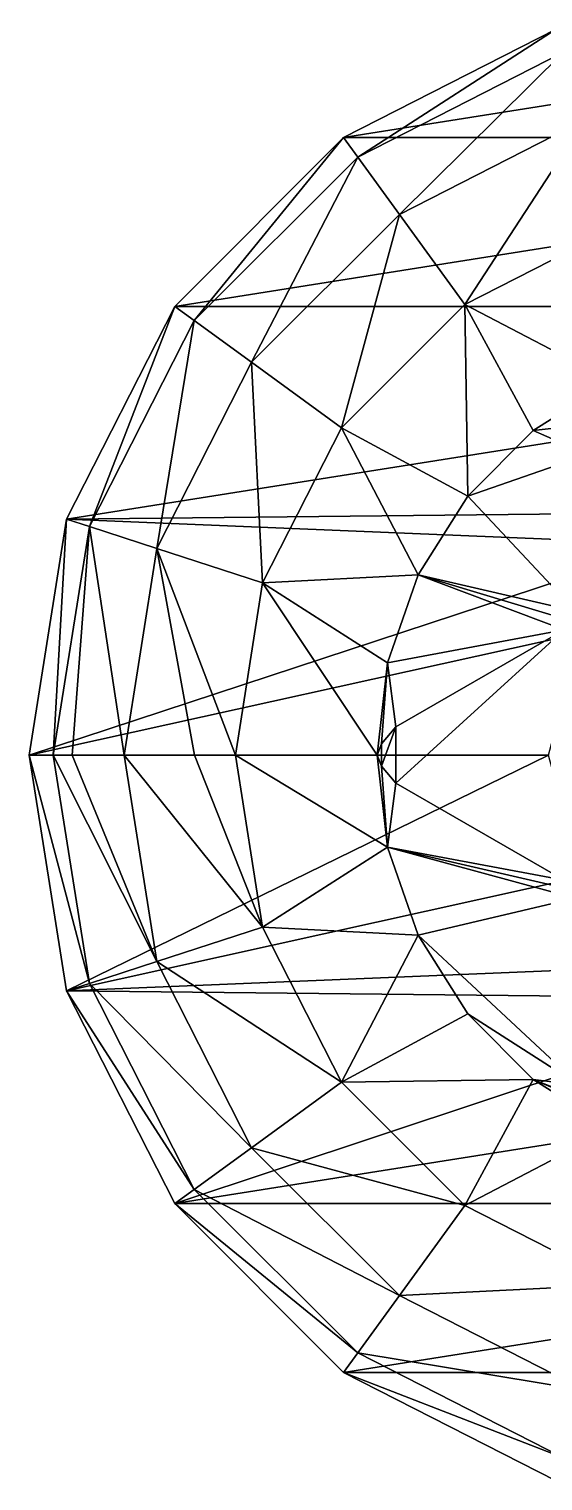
# Model space of a CAD drawing. Extents: x -4.7 to 4.7, y -4.7 to 4.7.
# Drawn here: x -4.7 to -1.53, y -4.47 to 4.47 of the extents above; entities that cross this region are included whole.
import ezdxf

# ---------------------------------------------------------------- set-up
doc = ezdxf.new("R2010")
doc.units = 0

msp = doc.modelspace()

# ---------------------------------------------------------------- linework, layer by layer
for points in [[(1.452484, 4.469878), (-1.452484, 4.469878), (-2.762746, 3.802219)], [(-2.674877, 3.681652, -1.002365), (-2.762746, 3.802219), (-1.452484, 4.469878)], [(2.762746, 3.802219), (1.452484, 4.469878), (-2.762746, 3.802219)], [(-1.406266, 4.328042, -1.002365), (-2.674877, 3.681652, -1.002365), (-1.452484, 4.469878)], [(-2.418341, 3.328562, -1.920329), (-2.674877, 3.681652, -1.002365), (-1.406266, 4.328042, -1.002365)], [(-1.271397, 3.912959, -1.920329), (-2.418341, 3.328562, -1.920329), (-1.406266, 4.328042, -1.002365)], [(-2.015367, 2.773914, -2.670742), (-2.418341, 3.328562, -1.920329), (-1.271397, 3.912959, -1.920329)], [(-1.059541, 3.260931, -2.670742), (-2.015367, 2.773914, -2.670742), (-1.271397, 3.912959, -1.920329)], [(2.762746, 3.802219), (-2.762746, 3.802219), (-3.80251, 2.762373)], [(-3.681652, 2.674877, -1.002365), (-3.80251, 2.762373), (-2.762746, 3.802219)], [(3.80251, 2.762373), (2.762746, 3.802219), (-3.80251, 2.762373)], [(-2.674877, 3.681652, -1.002365), (-3.681652, 2.674877, -1.002365), (-2.762746, 3.802219)], [(-3.328562, 2.418341, -1.920329), (-3.681652, 2.674877, -1.002365), (-2.674877, 3.681652, -1.002365)], [(-2.418341, 3.328562, -1.920329), (-3.328562, 2.418341, -1.920329), (-2.674877, 3.681652, -1.002365)], [(-2.773914, 2.015367, -2.670742), (-3.328562, 2.418341, -1.920329), (-2.418341, 3.328562, -1.920329)], [(-2.015367, 2.773914, -2.670742), (-2.773914, 2.015367, -2.670742), (-2.418341, 3.328562, -1.920329)], [(-1.10853, 2.301702, -3.187745), (-2.015367, 2.773914, -2.670742), (-1.059541, 3.260931, -2.670742)], [(-1.99728, 1.593031, -3.187745), (-2.773914, 2.015367, -2.670742), (-2.015367, 2.773914, -2.670742)], [(-1.593031, 1.99728, -3.187745), (-1.99728, 1.593031, -3.187745), (-2.015367, 2.773914, -2.670742)], [(-1.10853, 2.301702, -3.187745), (-1.593031, 1.99728, -3.187745), (-2.015367, 2.773914, -2.670742)], [(3.80251, 2.762373), (-3.80251, 2.762373), (-4.470017, 1.452198)], [(-4.328042, 1.406266, -1.002365), (-4.470017, 1.452198), (-3.80251, 2.762373)], [(-0.000233, 1.499947), (3.80251, 2.762373), (-4.470017, 1.452198)], [(-3.681652, 2.674877, -1.002365), (-4.328042, 1.406266, -1.002365), (-3.80251, 2.762373)], [(-3.912959, 1.271397, -1.920329), (-4.328042, 1.406266, -1.002365), (-3.681652, 2.674877, -1.002365)], [(-3.328562, 2.418341, -1.920329), (-3.912959, 1.271397, -1.920329), (-3.681652, 2.674877, -1.002365)], [(-3.260931, 1.059541, -2.670742), (-3.912959, 1.271397, -1.920329), (-3.328562, 2.418341, -1.920329)], [(-2.773914, 2.015367, -2.670742), (-3.260931, 1.059541, -2.670742), (-3.328562, 2.418341, -1.920329)], [(-1.167925, 2.04447, -3.187745), (-1.593031, 1.99728, -3.187745), (-1.10853, 2.301702, -3.187745)], [(-2.301702, 1.10853, -3.187745), (-3.260931, 1.059541, -2.670742), (-2.773914, 2.015367, -2.670742)], [(-1.99728, 1.593031, -3.187745), (-2.301702, 1.10853, -3.187745), (-2.773914, 2.015367, -2.670742)], [(-1.256508, 1.85029, -3.187745), (-1.99728, 1.593031, -3.187745), (-1.593031, 1.99728, -3.187745)], [(-1.167925, 2.04447, -3.187745), (-1.256508, 1.85029, -3.187745), (-1.593031, 1.99728, -3.187745)], [(-1.256508, 1.85029, -3.187745), (-1.332798, 0.885239, -3.187745), (-1.99728, 1.593031, -3.187745)], [(-1.332798, 0.885239, -3.187745), (-2.301702, 1.10853, -3.187745), (-1.99728, 1.593031, -3.187745)], [(-0.749971, 1.299027), (-4.470017, 1.452198), (-4.7, 0)], [(-4.550773, 0, -1.002365), (-4.7, 0), (-4.470017, 1.452198)], [(-4.328042, 1.406266, -1.002365), (-4.550773, 0, -1.002365), (-4.470017, 1.452198)], [(-0.749971, 1.299027), (-0.000233, 1.499947), (-4.470017, 1.452198)], [(-4.435163, 0, -1.323822), (-4.550773, 0, -1.002365), (-4.328042, 1.406266, -1.002365)], [(-4.114328, 0, -1.920329), (-4.435163, 0, -1.323822), (-4.328042, 1.406266, -1.002365)], [(-3.912959, 1.271397, -1.920329), (-4.114328, 0, -1.920329), (-4.328042, 1.406266, -1.002365)], [(-1.299226, 0.749628), (-0.749971, 1.299027), (-4.7, 0)], [(-3.681419, 0, -2.443872), (-4.114328, 0, -1.920329), (-3.912959, 1.271397, -1.920329)], [(-3.428746, 0, -2.670742), (-3.681419, 0, -2.443872), (-3.912959, 1.271397, -1.920329)], [(-3.260931, 1.059541, -2.670742), (-3.428746, 0, -2.670742), (-3.912959, 1.271397, -1.920329)], [(-2.301702, 1.10853, -3.187745), (-2.490743, 0.568292, -3.187745), (-3.260931, 1.059541, -2.670742)], [(-1.402036, 0.770905, -3.187745), (-2.490743, 0.568292, -3.187745), (-2.301702, 1.10853, -3.187745)], [(-1.368612, 0.828795, -3.187745), (-1.402036, 0.770905, -3.187745), (-2.301702, 1.10853, -3.187745)], [(-1.332798, 0.885239, -3.187745), (-1.368612, 0.828795, -3.187745), (-2.301702, 1.10853, -3.187745)], [(-2.554788, 0, -3.187745), (-3.428746, 0, -2.670742), (-3.260931, 1.059541, -2.670742)], [(-2.490743, 0.568292, -3.187745), (-2.554788, 0, -3.187745), (-3.260931, 1.059541, -2.670742)], [(-1.499948, -0.000145), (-1.299226, 0.749628), (-4.7, 0)], [(-2.439819, 0.173189, -3.187745), (-2.490743, 0.568292, -3.187745), (-1.402036, 0.770905, -3.187745)], [(-1.402036, 0.770905, -1.687745), (-2.439819, 0.173189, -3.187745), (-1.402036, 0.770905, -3.187745)], [(-2.439819, 0.173189, -1.687745), (-2.439819, 0.173189, -3.187745), (-1.402036, 0.770905, -1.687745)], [(-2.439788, -0.173448, -1.687745), (-2.439819, 0.173189, -1.687745), (-1.402036, 0.770905, -1.687745)], [(-1.402036, -0.770905, -1.687745), (-2.439788, -0.173448, -1.687745), (-1.402036, 0.770905, -1.687745)], [(-2.527868, 0.068391, -3.187745), (-2.554788, 0, -3.187745), (-2.490743, 0.568292, -3.187745)], [(-2.439819, 0.173189, -3.187745), (-2.527868, 0.068391, -3.187745), (-2.490743, 0.568292, -3.187745)], [(-2.527919, 0.068338, -1.687745), (-2.527868, 0.068391, -3.187745), (-2.439819, 0.173189, -3.187745)], [(-2.527919, 0.068338, -1.687745), (-2.439819, 0.173189, -3.187745), (-2.439819, 0.173189, -1.687745)], [(-2.527907, -0.068612, -1.687745), (-2.527919, 0.068338, -1.687745), (-2.439819, 0.173189, -1.687745)], [(-2.439788, -0.173448, -1.687745), (-2.527907, -0.068612, -1.687745), (-2.439819, 0.173189, -1.687745)], [(-1.499948, -0.000145), (-4.7, 0), (-4.470017, -1.452198)], [(-4.328042, -1.406266, -1.002365), (-4.470017, -1.452198), (-4.7, 0)], [(-4.328042, -1.406266, -1.002365), (-4.7, 0), (-4.550773, 0, -1.002365)], [(-3.912959, -1.271397, -1.920329), (-4.550773, 0, -1.002365), (-4.435163, 0, -1.323822)], [(-3.912959, -1.271397, -1.920329), (-4.328042, -1.406266, -1.002365), (-4.550773, 0, -1.002365)], [(-3.912959, -1.271397, -1.920329), (-4.435163, 0, -1.323822), (-4.114328, 0, -1.920329)], [(-3.260931, -1.059541, -2.670742), (-4.114328, 0, -1.920329), (-3.681419, 0, -2.443872)], [(-3.260931, -1.059541, -2.670742), (-3.912959, -1.271397, -1.920329), (-4.114328, 0, -1.920329)], [(-3.260931, -1.059541, -2.670742), (-3.681419, 0, -2.443872), (-3.428746, 0, -2.670742)], [(-2.490743, -0.568292, -3.187745), (-3.428746, 0, -2.670742), (-2.554788, 0, -3.187745)], [(-3.260931, -1.059541, -2.670742), (-3.428746, 0, -2.670742), (-2.490743, -0.568292, -3.187745)], [(-2.527868, 0.068391, -3.187745), (-2.527856, -0.068665, -3.187745), (-2.554788, 0, -3.187745)], [(-2.527856, -0.068665, -3.187745), (-2.490743, -0.568292, -3.187745), (-2.554788, 0, -3.187745)], [(-2.527907, -0.068612, -1.687745), (-2.527868, 0.068391, -3.187745), (-2.527919, 0.068338, -1.687745)], [(-2.527907, -0.068612, -1.687745), (-2.527856, -0.068665, -3.187745), (-2.527868, 0.068391, -3.187745)], [(-1.299038, -0.75), (-1.499948, -0.000145), (-4.470017, -1.452198)], [(-2.439788, -0.173448, -1.687745), (-2.527856, -0.068665, -3.187745), (-2.527907, -0.068612, -1.687745)], [(-2.527856, -0.068665, -3.187745), (-2.439788, -0.173448, -3.187745), (-2.490743, -0.568292, -3.187745)], [(-2.439788, -0.173448, -1.687745), (-2.439788, -0.173448, -3.187745), (-2.527856, -0.068665, -3.187745)], [(-2.439788, -0.173448, -3.187745), (-1.402036, -0.770905, -3.187745), (-2.490743, -0.568292, -3.187745)], [(-2.439788, -0.173448, -1.687745), (-1.402036, -0.770905, -3.187745), (-2.439788, -0.173448, -3.187745)], [(-1.402036, -0.770905, -1.687745), (-1.402036, -0.770905, -3.187745), (-2.439788, -0.173448, -1.687745)], [(-3.260931, -1.059541, -2.670742), (-2.490743, -0.568292, -3.187745), (-2.301702, -1.10853, -3.187745)], [(-1.33592, -0.880521, -3.187745), (-2.301702, -1.10853, -3.187745), (-2.490743, -0.568292, -3.187745)], [(-1.370075, -0.826374, -3.187745), (-1.33592, -0.880521, -3.187745), (-2.490743, -0.568292, -3.187745)], [(-1.402036, -0.770905, -3.187745), (-1.370075, -0.826374, -3.187745), (-2.490743, -0.568292, -3.187745)], [(-0.750183, -1.298933), (-1.299038, -0.75), (-4.470017, -1.452198)], [(-1.33592, -0.880521, -3.187745), (-1.309965, -2.033152, -3.187745), (-2.301702, -1.10853, -3.187745)], [(-3.260931, -1.059541, -2.670742), (-2.773914, -2.015367, -2.670742), (-3.912959, -1.271397, -1.920329)], [(-3.260931, -1.059541, -2.670742), (-2.301702, -1.10853, -3.187745), (-2.773914, -2.015367, -2.670742)], [(-2.773914, -2.015367, -2.670742), (-2.301702, -1.10853, -3.187745), (-1.99728, -1.593031, -3.187745)], [(-1.309965, -2.033152, -3.187745), (-1.99728, -1.593031, -3.187745), (-2.301702, -1.10853, -3.187745)], [(-0.750183, -1.298933), (-4.470017, -1.452198), (0, -1.5)], [(-3.912959, -1.271397, -1.920329), (-3.328562, -2.418341, -1.920329), (-4.328042, -1.406266, -1.002365)], [(-2.773914, -2.015367, -2.670742), (-3.328562, -2.418341, -1.920329), (-3.912959, -1.271397, -1.920329)], [(-4.328042, -1.406266, -1.002365), (-3.681652, -2.674877, -1.002365), (-4.470017, -1.452198)], [(-3.328562, -2.418341, -1.920329), (-3.681652, -2.674877, -1.002365), (-4.328042, -1.406266, -1.002365)], [(0, -1.5), (-4.470017, -1.452198), (-3.80251, -2.762373)], [(-3.681652, -2.674877, -1.002365), (-3.80251, -2.762373), (-4.470017, -1.452198)], [(-3.80251, -2.762373), (3.80251, -2.762373), (4.470017, -1.452198)], [(0, -1.5), (-3.80251, -2.762373), (4.470017, -1.452198)], [(-2.773914, -2.015367, -2.670742), (-1.99728, -1.593031, -3.187745), (-1.593031, -1.99728, -3.187745)], [(-1.309965, -2.033152, -3.187745), (-1.593031, -1.99728, -3.187745), (-1.99728, -1.593031, -3.187745)], [(-2.773914, -2.015367, -2.670742), (-2.015367, -2.773914, -2.670742), (-3.328562, -2.418341, -1.920329)], [(-2.773914, -2.015367, -2.670742), (-1.593031, -1.99728, -3.187745), (-2.015367, -2.773914, -2.670742)], [(-2.015367, -2.773914, -2.670742), (-1.593031, -1.99728, -3.187745), (-1.10853, -2.301702, -3.187745)], [(-1.191201, -2.168386, -3.187745), (-1.10853, -2.301702, -3.187745), (-1.593031, -1.99728, -3.187745)], [(-1.275193, -2.122382, -3.187745), (-1.191201, -2.168386, -3.187745), (-1.593031, -1.99728, -3.187745)], [(-1.309965, -2.033152, -3.187745), (-1.275193, -2.122382, -3.187745), (-1.593031, -1.99728, -3.187745)], [(-2.015367, -2.773914, -2.670742), (-1.10853, -2.301702, -3.187745), (-1.059541, -3.260931, -2.670742)], [(-3.328562, -2.418341, -1.920329), (-2.418341, -3.328562, -1.920329), (-3.681652, -2.674877, -1.002365)], [(-2.015367, -2.773914, -2.670742), (-2.418341, -3.328562, -1.920329), (-3.328562, -2.418341, -1.920329)], [(-3.681652, -2.674877, -1.002365), (-2.674877, -3.681652, -1.002365), (-3.80251, -2.762373)], [(-2.418341, -3.328562, -1.920329), (-2.674877, -3.681652, -1.002365), (-3.681652, -2.674877, -1.002365)], [(-3.80251, -2.762373), (-2.762746, -3.802219), (3.80251, -2.762373)], [(-2.674877, -3.681652, -1.002365), (-2.762746, -3.802219), (-3.80251, -2.762373)], [(-2.762746, -3.802219), (2.762746, -3.802219), (3.80251, -2.762373)], [(-2.015367, -2.773914, -2.670742), (-1.059541, -3.260931, -2.670742), (-2.418341, -3.328562, -1.920329)], [(-1.059541, -3.260931, -2.670742), (-1.271397, -3.912959, -1.920329), (-2.418341, -3.328562, -1.920329)], [(-2.418341, -3.328562, -1.920329), (-1.271397, -3.912959, -1.920329), (-2.674877, -3.681652, -1.002365)], [(-2.674877, -3.681652, -1.002365), (-1.406266, -4.328042, -1.002365), (-2.762746, -3.802219)], [(-1.271397, -3.912959, -1.920329), (-1.406266, -4.328042, -1.002365), (-2.674877, -3.681652, -1.002365)], [(-2.762746, -3.802219), (-1.452484, -4.469878), (2.762746, -3.802219)], [(-1.406266, -4.328042, -1.002365), (-1.452484, -4.469878), (-2.762746, -3.802219)]]:
    msp.add_3dface(points)

doc.saveas('drawing.dxf')
